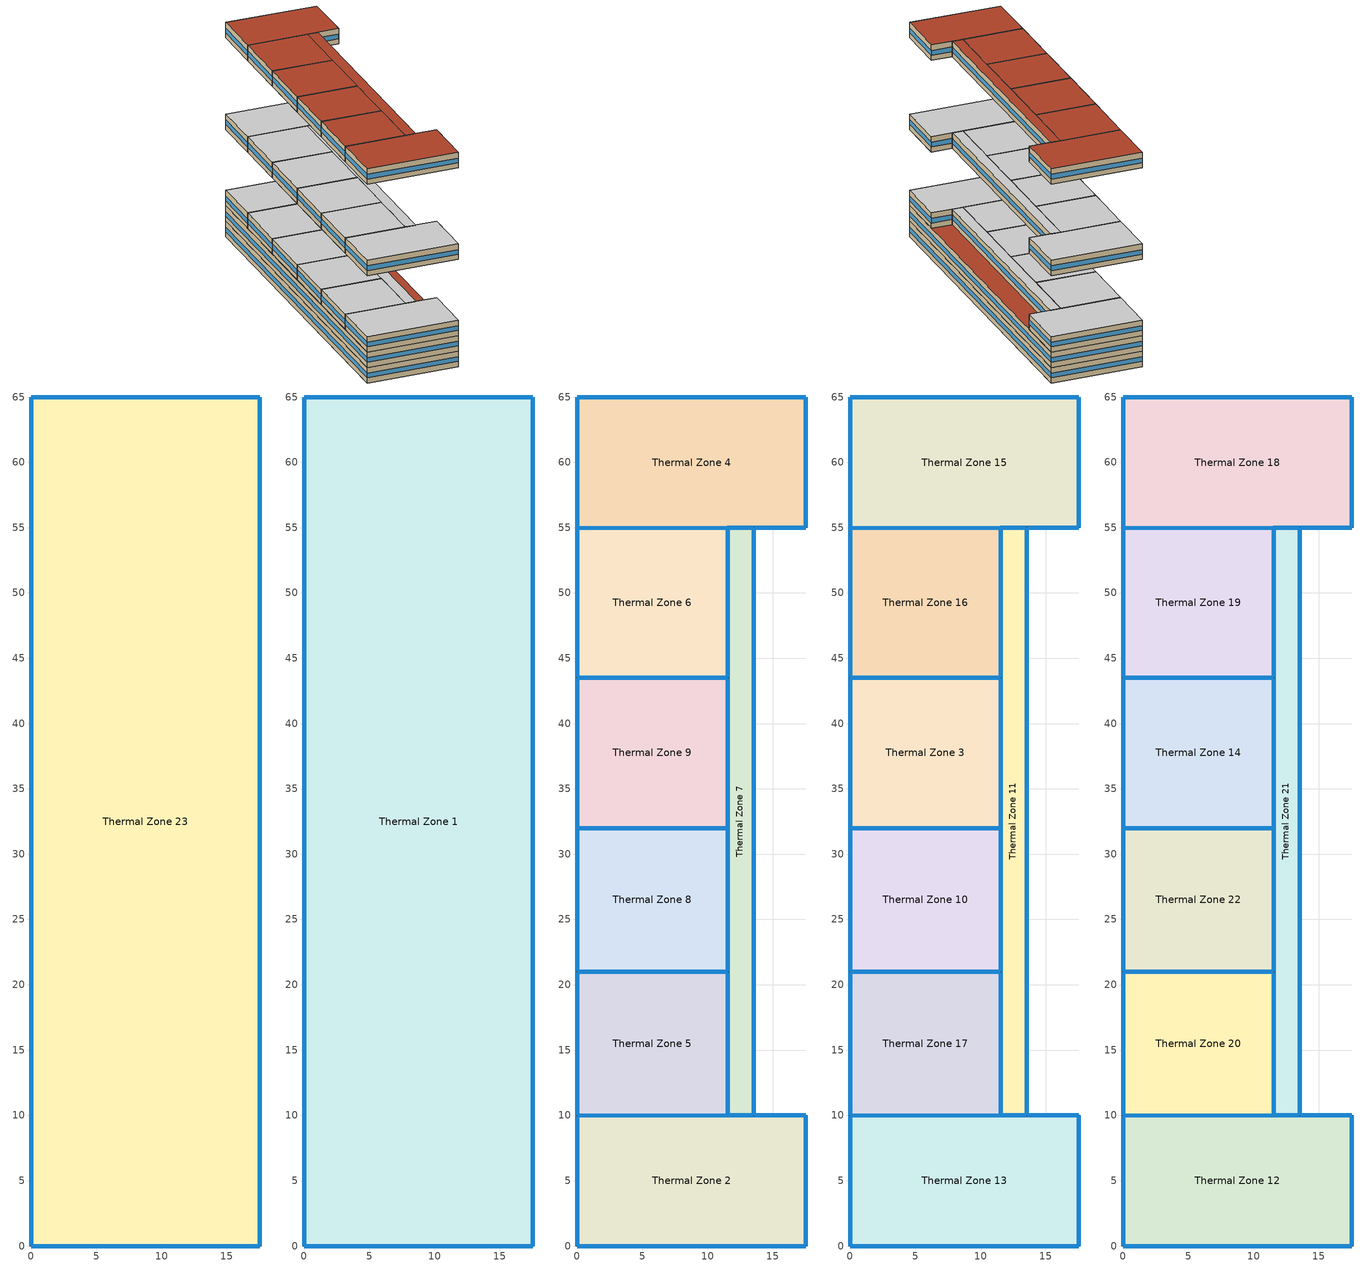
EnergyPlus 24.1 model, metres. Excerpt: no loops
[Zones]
Thermal Zone 23
 floor ground (Generic Ground Slab 6A pre1980): 17.53,65 17.53,0 0,0 0,65 z0
 wall outside (Generic Exterior Wall Uninsulated): 0,0 17.53,0 17.53,65 0,65 0,0 z0:3.05
 window (Customized Fenestration: u=3.36): 0.03,0 17.5,0 / 0,64.97 0,0.03 / 17.5,65 0.03,65 / 17.53,0.03 17.53,64.97 z1:1.92
 roof outside (Typical IEAD Roof pre1980): 17.53,0 17.53,65 0,65 0,0 z3.05
Thermal Zone 1
 floor ground (Generic Ground Slab 6A pre1980): 17.53,65 17.53,0 0,0 0,65 z3.05
 wall outside (Generic Exterior Wall Uninsulated): 0,0 17.53,0 17.53,65 0,65 0,0 z3.05:6.1
 window (Customized Fenestration: u=3.36): 0.03,0 17.5,0 / 17.5,65 0.03,65 z4.05:4.97; 0,64.97 0,0.03 / 17.53,0.03 17.53,64.97 z4.05:4.96
 roof outside (Typical IEAD Roof pre1980): 17.53,0 17.53,65 0,65 0,0 z6.1
Thermal Zone 2
 floor ground (Generic Ground Slab 6A pre1980): 17.53,10 17.53,0 0,0 0,9.97 11.53,10 z6.1
 wall outside (Generic Exterior Wall Uninsulated): 13.53,10 11.53,10 0,9.97 0,0 17.53,0 17.53,10 13.53,10 z6.1:9.14
 window (Customized Fenestration: u=3.36): 13.5,10 11.56,10 z7.1:8.03; 17.5,10 13.56,10 / 17.53,0.03 17.53,9.97 / 0,9.94 0,0.03 z7.1:8.02; 0.03,0 17.5,0 / 11.5,10 0.03,9.97 z7.1:8.01
 ceiling adiabatic (Generic Interior Floor): 17.53,0 17.53,10 11.53,10 0,9.97 0,0 z9.14
Thermal Zone 4
 floor ground (Generic Ground Slab 6A pre1980): 17.53,65 17.53,55 11.53,55 0,54.97 0,65 z6.1
 wall outside (Generic Exterior Wall Uninsulated): 0,65 0,54.97 11.53,55 13.53,55 17.53,55 17.53,65 0,65 z6.1:9.14
 window (Customized Fenestration: u=3.36): 0,64.97 0,55 / 17.53,55.03 17.53,64.97 / 13.56,55 17.5,55 z7.1:8.02; 17.5,65 0.03,65 / 0.03,54.97 11.5,55 z7.1:8.01; 11.56,55 13.5,55 z7.1:8.03
 ceiling adiabatic (Generic Interior Floor): 0,54.97 11.53,55 17.53,55 17.53,65 0,65 z9.14
Thermal Zone 5
 floor ground (Generic Ground Slab 6A pre1980): 11.53,21 11.53,10 0,9.97 0,21 z6.1
 wall outside (Generic Exterior Wall Uninsulated): 11.53,10 11.53,21 0,21 0,9.97 11.53,10 z6.1:9.14
 window (Customized Fenestration: u=3.36): 11.53,10.03 11.53,20.97 / 0.03,9.97 11.5,10 / 0,20.97 0,10 / 11.5,21 0.03,21 z7.1:8.01
 ceiling adiabatic (Generic Interior Floor): 0,9.97 11.53,10 11.53,21 0,21 z9.14
Thermal Zone 6
 floor ground (Generic Ground Slab 6A pre1980): 11.53,55 11.53,43.5 0,43.5 0,54.97 z6.1
 wall outside (Generic Exterior Wall Uninsulated): 0,54.97 0,43.5 11.53,43.5 11.53,55 0,54.97 z6.1:9.14
 window (Customized Fenestration: u=3.36): 0,54.94 0,43.53 / 11.5,55 0.03,54.97 / 11.53,43.53 11.53,54.97 / 0.03,43.5 11.5,43.5 z7.1:8.01
 ceiling adiabatic (Generic Interior Floor): 11.53,43.5 11.53,55 0,54.97 0,43.5 z9.14
Thermal Zone 7
 floor ground (Generic Ground Slab 6A pre1980): 13.53,55 13.53,10 11.53,10 11.53,55 z6.1
 wall outside (Generic Exterior Wall Uninsulated): 13.53,10 13.53,55 11.53,55 11.53,43.5 11.53,32 11.53,21 11.53,10 13.53,10 z6.1:9.14
 window (Customized Fenestration: u=3.36): 13.53,10.03 13.53,54.97 / 11.53,20.97 11.53,10.03 / 11.53,31.97 11.53,21.03 / 11.53,43.47 11.53,32.03 / 11.53,54.97 11.53,43.53 z7.1:8.01; 11.56,10 13.5,10 / 13.5,55 11.56,55 z7.1:8.03
 ceiling adiabatic (Generic Interior Floor): 13.53,10 13.53,55 11.53,55 11.53,10 z9.14
Thermal Zone 8
 floor ground (Generic Ground Slab 6A pre1980): 11.53,32 11.53,21 0,21 0,32 z6.1
 wall outside (Generic Exterior Wall Uninsulated): 11.53,21 11.53,32 0,32 0,21 11.53,21 z6.1:9.14
 window (Customized Fenestration: u=3.36): 11.53,21.03 11.53,31.97 / 0.03,21 11.5,21 / 0,31.97 0,21.03 / 11.5,32 0.03,32 z7.1:8.01
 ceiling adiabatic (Generic Interior Floor): 11.53,21 11.53,32 0,32 0,21 z9.14
Thermal Zone 9
 floor ground (Generic Ground Slab 6A pre1980): 11.53,43.5 11.53,32 0,32 0,43.5 z6.1
 wall outside (Generic Exterior Wall Uninsulated): 11.53,32 11.53,43.5 0,43.5 0,32 11.53,32 z6.1:9.14
 window (Customized Fenestration: u=3.36): 11.53,32.03 11.53,43.47 / 0.03,32 11.5,32 / 0,43.47 0,32.03 / 11.5,43.5 0.03,43.5 z7.1:8.01
 ceiling adiabatic (Generic Interior Floor): 11.53,32 11.53,43.5 0,43.5 0,32 z9.14
Thermal Zone 10
 floor adiabatic (Generic Interior Floor): 11.53,32 11.53,21 0,21 0,32 z21.1
 wall outside (Generic Exterior Wall Uninsulated): 11.53,21 11.53,32 0,32 0,21 11.53,21 z21.1:24.14
 window (Customized Fenestration: u=3.36): 11.53,21.03 11.53,31.97 / 0.03,21 11.5,21 / 0,31.97 0,21.03 / 11.5,32 0.03,32 z22.1:23.01
 ceiling adiabatic (Generic Interior Floor): 11.53,21 11.53,32 0,32 0,21 z24.14
Thermal Zone 11
 floor adiabatic (Generic Interior Floor): 13.53,55 13.53,10 11.53,10 11.53,55 z21.1
 wall outside (Generic Exterior Wall Uninsulated): 13.53,10 13.53,55 11.53,55 11.53,43.5 11.53,32 11.53,21 11.53,10 13.53,10 z21.1:24.14
 window (Customized Fenestration: u=3.36): 13.53,10.03 13.53,54.97 / 11.53,20.97 11.53,10.03 / 11.53,31.97 11.53,21.03 / 11.53,43.47 11.53,32.03 / 11.53,54.97 11.53,43.53 z22.1:23.01; 11.56,10 13.5,10 / 13.5,55 11.56,55 z22.1:23.03
 ceiling adiabatic (Generic Interior Floor): 13.53,10 13.53,55 11.53,55 11.53,10 z24.14
Thermal Zone 13
 floor adiabatic (Generic Interior Floor): 17.53,10 17.53,0 0,0 0,9.97 11.53,10 z21.1
 wall outside (Generic Exterior Wall Uninsulated): 13.53,10 11.53,10 0,9.97 0,0 17.53,0 17.53,10 13.53,10 z21.1:24.14
 window (Customized Fenestration: u=3.36): 13.5,10 11.56,10 z22.1:23.03; 17.5,10 13.56,10 / 17.53,0.03 17.53,9.97 / 0,9.94 0,0.03 z22.1:23.02; 0.03,0 17.5,0 / 11.5,10 0.03,9.97 z22.1:23.01
 ceiling adiabatic (Generic Interior Floor): 17.53,0 17.53,10 11.53,10 0,9.97 0,0 z24.14
Thermal Zone 15
 floor adiabatic (Generic Interior Floor): 17.53,65 17.53,55 11.53,55 0,54.97 0,65 z21.1
 wall outside (Generic Exterior Wall Uninsulated): 0,65 0,54.97 11.53,55 13.53,55 17.53,55 17.53,65 0,65 z21.1:24.14
 window (Customized Fenestration: u=3.36): 0,64.97 0,55 / 17.53,55.03 17.53,64.97 / 13.56,55 17.5,55 z22.1:23.02; 17.5,65 0.03,65 / 0.03,54.97 11.5,55 z22.1:23.01; 11.56,55 13.5,55 z22.1:23.03
 ceiling adiabatic (Generic Interior Floor): 0,54.97 11.53,55 17.53,55 17.53,65 0,65 z24.14
Thermal Zone 16
 floor adiabatic (Generic Interior Floor): 11.53,55 11.53,43.5 0,43.5 0,54.97 z21.1
 wall outside (Generic Exterior Wall Uninsulated): 0,54.97 0,43.5 11.53,43.5 11.53,55 0,54.97 z21.1:24.14
 window (Customized Fenestration: u=3.36): 0,54.94 0,43.53 / 11.5,55 0.03,54.97 / 11.53,43.53 11.53,54.97 / 0.03,43.5 11.5,43.5 z22.1:23.01
 ceiling adiabatic (Generic Interior Floor): 11.53,43.5 11.53,55 0,54.97 0,43.5 z24.14
Thermal Zone 17
 floor adiabatic (Generic Interior Floor): 11.53,21 11.53,10 0,9.97 0,21 z21.1
 wall outside (Generic Exterior Wall Uninsulated): 11.53,10 11.53,21 0,21 0,9.97 11.53,10 z21.1:24.14
 window (Customized Fenestration: u=3.36): 11.53,10.03 11.53,20.97 / 0.03,9.97 11.5,10 / 0,20.97 0,10 / 11.5,21 0.03,21 z22.1:23.01
 ceiling adiabatic (Generic Interior Floor): 0,9.97 11.53,10 11.53,21 0,21 z24.14
Thermal Zone 3
 floor adiabatic (Generic Interior Floor): 11.53,43.5 11.53,32 0,32 0,43.5 z21.1
 wall outside (Generic Exterior Wall Uninsulated): 11.53,32 11.53,43.5 0,43.5 0,32 11.53,32 z21.1:24.14
 window (Customized Fenestration: u=3.36): 11.53,32.03 11.53,43.47 / 0.03,32 11.5,32 / 0,43.47 0,32.03 / 11.5,43.5 0.03,43.5 z22.1:23.01
 ceiling adiabatic (Generic Interior Floor): 11.53,32 11.53,43.5 0,43.5 0,32 z24.14
Thermal Zone 12
 floor adiabatic (Generic Interior Floor): 17.53,10 17.53,0 0,0 0,9.97 11.53,10 z39.1
 wall outside (Generic Exterior Wall Uninsulated): 13.53,10 11.53,10 0,9.97 0,0 17.53,0 17.53,10 13.53,10 z39.1:42.14
 window (Customized Fenestration: u=3.36): 13.5,10 11.56,10 z40.1:41.03; 17.5,10 13.56,10 / 17.53,0.03 17.53,9.97 / 0,9.94 0,0.03 z40.1:41.02; 0.03,0 17.5,0 / 11.5,10 0.03,9.97 z40.1:41.01
 roof outside (Typical IEAD Roof pre1980): 17.53,0 17.53,10 11.53,10 0,9.97 0,0 z42.14
Thermal Zone 14
 floor adiabatic (Generic Interior Floor): 11.53,43.5 11.53,32 0,32 0,43.5 z39.1
 wall outside (Generic Exterior Wall Uninsulated): 11.53,32 11.53,43.5 0,43.5 0,32 11.53,32 z39.1:42.14
 window (Customized Fenestration: u=3.36): 11.53,32.03 11.53,43.47 / 0.03,32 11.5,32 / 0,43.47 0,32.03 / 11.5,43.5 0.03,43.5 z40.1:41.01
 roof outside (Typical IEAD Roof pre1980): 11.53,32 11.53,43.5 0,43.5 0,32 z42.14
Thermal Zone 18
 floor adiabatic (Generic Interior Floor): 17.53,65 17.53,55 11.53,55 0,54.97 0,65 z39.1
 wall outside (Generic Exterior Wall Uninsulated): 0,65 0,54.97 11.53,55 13.53,55 17.53,55 17.53,65 0,65 z39.1:42.14
 window (Customized Fenestration: u=3.36): 0,64.97 0,55 / 17.53,55.03 17.53,64.97 / 13.56,55 17.5,55 z40.1:41.02; 17.5,65 0.03,65 / 0.03,54.97 11.5,55 z40.1:41.01; 11.56,55 13.5,55 z40.1:41.03
 roof outside (Typical IEAD Roof pre1980): 0,54.97 11.53,55 17.53,55 17.53,65 0,65 z42.14
Thermal Zone 19
 floor adiabatic (Generic Interior Floor): 11.53,55 11.53,43.5 0,43.5 0,54.97 z39.1
 wall outside (Generic Exterior Wall Uninsulated): 0,54.97 0,43.5 11.53,43.5 11.53,55 0,54.97 z39.1:42.14
 window (Customized Fenestration: u=3.36): 0,54.94 0,43.53 / 11.5,55 0.03,54.97 / 11.53,43.53 11.53,54.97 / 0.03,43.5 11.5,43.5 z40.1:41.01
 roof outside (Typical IEAD Roof pre1980): 11.53,43.5 11.53,55 0,54.97 0,43.5 z42.14
Thermal Zone 20
 floor adiabatic (Generic Interior Floor): 11.53,21 11.53,10 0,9.97 0,21 z39.1
 wall outside (Generic Exterior Wall Uninsulated): 11.53,10 11.53,21 0,21 0,9.97 11.53,10 z39.1:42.14
 window (Customized Fenestration: u=3.36): 11.53,10.03 11.53,20.97 / 0.03,9.97 11.5,10 / 0,20.97 0,10 / 11.5,21 0.03,21 z40.1:41.01
 roof outside (Typical IEAD Roof pre1980): 0,9.97 11.53,10 11.53,21 0,21 z42.14
Thermal Zone 21
 floor adiabatic (Generic Interior Floor): 13.53,55 13.53,10 11.53,10 11.53,55 z39.1
 wall outside (Generic Exterior Wall Uninsulated): 13.53,10 13.53,55 11.53,55 11.53,43.5 11.53,32 11.53,21 11.53,10 13.53,10 z39.1:42.14
 window (Customized Fenestration: u=3.36): 13.53,10.03 13.53,54.97 / 11.53,20.97 11.53,10.03 / 11.53,31.97 11.53,21.03 / 11.53,43.47 11.53,32.03 / 11.53,54.97 11.53,43.53 z40.1:41.01; 11.56,10 13.5,10 / 13.5,55 11.56,55 z40.1:41.03
 roof outside (Typical IEAD Roof pre1980): 13.53,10 13.53,55 11.53,55 11.53,10 z42.14
Thermal Zone 22
 floor adiabatic (Generic Interior Floor): 11.53,32 11.53,21 0,21 0,32 z39.1
 wall outside (Generic Exterior Wall Uninsulated): 11.53,21 11.53,32 0,32 0,21 11.53,21 z39.1:42.14
 window (Customized Fenestration: u=3.36): 11.53,21.03 11.53,31.97 / 0.03,21 11.5,21 / 0,31.97 0,21.03 / 11.5,32 0.03,32 z40.1:41.01
 roof outside (Typical IEAD Roof pre1980): 11.53,21 11.53,32 0,32 0,21 z42.14
[Building]
Building 1
[Site:Location]
Montreal Int'l: Latitude {deg}=45.47; Longitude {deg}=-73.75; Time Zone {hr}=-5; Elevation {m}=36
[SizingPeriod:DesignDay] Day of Month=21; Dry-Bulb Temperature Range Modifier Type=DefaultMultipliers; Barometric Pressure {Pa}=100893; Rain Indicator=No; Snow Indicator=No; Daylight Saving Time Indicator=No; Begin Environment Reset Mode=FullResetAtBeginEnvironment
Name | Month | Day Type | Maximum Dry-Bulb Temperature {C} | Daily Dry-Bulb Temperature Range {deltaC} | Humidity Condition Type | Wetbulb or DewPoint at Maximum Dry-Bulb {C} | Wind Speed {m/s} | Wind Direction {deg} | Solar Model Indicator | ASHRAE Clear Sky Optical Depth for Beam Irradiance (taub) | ASHRAE Clear Sky Optical Depth for Diffuse Irradiance (taud) | Enthalpy at Maximum Dry-Bulb {J/kg} | Sky Clearness
Montreal Int'l Ann Clg .4% Condns DB=>MWB | 7 | SummerDesignDay | 30 | 9.3 | Wetbulb | 22.1 | 4.9 | 220 | ASHRAETau | 0.465 | 1.966
Montreal Int'l Ann Clg .4% Condns DP=>MDB | 7 | SummerDesignDay | 26 | 9.3 | Dewpoint | 21.6 | 4.9 | 220 | ASHRAETau | 0.465 | 1.966
Montreal Int'l Ann Clg .4% Condns Enth=>MDB | 7 | SummerDesignDay | 28.1 | 9.3 | Enthalpy |  | 4.9 | 220 | ASHRAETau | 0.465 | 1.966 | 69300
Montreal Int'l Ann Clg .4% Condns WB=>MDB | 7 | SummerDesignDay | 28.1 | 9.3 | Wetbulb | 23.2 | 4.9 | 220 | ASHRAETau | 0.465 | 1.966
Montreal Int'l Ann Htg 99.6% Condns DB | 1 | WinterDesignDay | -23.7 | 0 | Wetbulb | -23.7 | 3.9 | 260 | ASHRAEClearSky |  |  |  | 0
Montreal Int'l Ann Htg Wind 99.6% Condns WS=>MCDB | 1 | WinterDesignDay | -5.3 | 0 | Wetbulb | -5.3 | 12.9 | 260 | ASHRAEClearSky |  |  |  | 0
Montreal Int'l Ann Hum_n 99.6% Condns DP=>MCDB | 1 | WinterDesignDay | -23 | 0 | Dewpoint | -30.5 | 3.9 | 260 | ASHRAEClearSky |  |  |  | 0
[Material] Thermal Absorptance=0.9
Name | Roughness | Thickness {m} | Conductivity {W/m-K} | Density {kg/m3} | Specific Heat {J/kg-K} | Solar Absorptance | Visible Absorptance
Generic Acoustic Tile | MediumSmooth | 0.02 | 0.06 | 368 | 590 | 0.2 | 0.2
Generic Brick | MediumRough | 0.1 | 0.9 | 1920 | 790 | 0.65 | 0.65
Generic Ceiling Air Gap | Smooth | 0.1 | 0.556 | 1.28 | 1000 | 0.7 | 0.7
Generic Gypsum Board | MediumSmooth | 0.0127 | 0.16 | 800 | 1090 | 0.5 | 0.5
Generic HW Concrete | MediumRough | 0.2 | 1.95 | 2240 | 900 | 0.8 | 0.8
Generic LW Concrete | MediumRough | 0.1 | 0.53 | 1280 | 840 | 0.8 | 0.8
Generic Wall Air Gap | Smooth | 0.1 | 0.667 | 1.28 | 1000 | 0.7 | 0.7
Metal Roof Surface 2 | Smooth | 0.0008 | 45.28 | 7824 | 500 | 0.7 | 0.7
Roof Membrane 1 | VeryRough | 0.0095 | 0.16 | 1121.29 | 1460 | 0.7 | 0.7
[Material:NoMass] Roughness=Smooth; Thermal Absorptance=0.9; Solar Absorptance=0.7; Visible Absorptance=0.7
Name | Thermal Resistance {m2-K/W}
Typical Insulation R-1.2 Pre1980roof | 2.73841
Typical Insulation R1.5 ground Pre1980 | 1.5
[WindowMaterial:SimpleGlazingSystem]
Fenestration U=3.32 0.66 1: U-Factor {W/m2-K}=3.32; Solar Heat Gain Coefficient=0.66; Visible Transmittance=0.21
[Construction]
Customized Fenestration: u=3.36: Fenestration U=3.32 0.66 1
Generic Exterior Wall Uninsulated: Generic Brick, Generic LW Concrete, Generic Wall Air Gap, Generic Gypsum Board
Generic Ground Slab 6A pre1980: Typical Insulation R1.5 ground Pre1980, Generic HW Concrete
Generic Interior Floor: Generic Acoustic Tile, Generic Ceiling Air Gap, Generic LW Concrete
Typical IEAD Roof pre1980: Roof Membrane 1, Typical Insulation R-1.2 Pre1980roof, Metal Roof Surface 2
[Zone] Part of Total Floor Area=Yes
Name | Multiplier
Thermal Zone 1; Thermal Zone 12; Thermal Zone 14; Thermal Zone 18; Thermal Zone 19; Thermal Zone 2; Thermal Zone 20; Thermal Zone 21; Thermal Zone 22; Thermal Zone 23; Thermal Zone 4; Thermal Zone 5; Thermal Zone 6; Thermal Zone 7; Thermal Zone 8; Thermal Zone 9 | 1
Thermal Zone 10; Thermal Zone 11; Thermal Zone 13; Thermal Zone 15; Thermal Zone 16; Thermal Zone 17; Thermal Zone 3 | 10
[Space]
Name | Zone | Space Type
Space 201 | Thermal Zone 1 | Bureaux
Space 109 | Thermal Zone 10 | MURB large
Space 110 | Thermal Zone 11 | MURB lobby
Space 121 | Thermal Zone 12 | MURB large
Space 111 | Thermal Zone 13 | MURB large
Space 118 | Thermal Zone 14 | MURB large
Space 112 | Thermal Zone 15 | MURB large
Space 113 | Thermal Zone 16 | MURB large
Space 114 | Thermal Zone 17 | MURB large
Space 115 | Thermal Zone 18 | MURB large
Space 116 | Thermal Zone 19 | MURB large
Space 101 | Thermal Zone 2 | MURB large
Space 117 | Thermal Zone 20 | MURB large
Space 119 | Thermal Zone 21 | MURB lobby
Space 120 | Thermal Zone 22 | MURB large
Space 122 | Thermal Zone 23 | Bureaux
Space 108 | Thermal Zone 3 | MURB large
Space 107 | Thermal Zone 4 | MURB large
Space 102 | Thermal Zone 5 | MURB large
Space 106 | Thermal Zone 6 | MURB large
Space 103 | Thermal Zone 7 | MURB lobby
Space 104 | Thermal Zone 8 | MURB large
Space 105 | Thermal Zone 9 | MURB large
[SpaceList]
Bureaux: Space 201, Space 122
MURB large: Space 101, Space 108, Space 107, Space 102, Space 106, Space 104, Space 105, Space 109, Space 121, Space 111, Space 118, Space 112, Space 113, Space 114, Space 115, Space 116, Space 117, Space 120
MURB lobby: Space 103, Space 110, Space 119
[ZoneControl:Thermostat] Temperature Difference Between Cutout And Setpoint {deltaC}=0
Name | Zone or ZoneList | Control Type Schedule | Control 1
Thermal Zone 1 Thermostat | Thermal Zone 1 | Thermal Zone 1 Thermostat Schedule | Thermostat Setpoint Dual Setpoint 1
Thermal Zone 10 Thermostat | Thermal Zone 10 | Thermal Zone 10 Thermostat Schedule | Thermostat Setpoint Dual Setpoint 3
Thermal Zone 11 Thermostat | Thermal Zone 11 | Thermal Zone 11 Thermostat Schedule | Thermostat Setpoint Dual Setpoint 9
Thermal Zone 12 Thermostat | Thermal Zone 12 | Thermal Zone 12 Thermostat Schedule | Thermostat Setpoint Dual Setpoint 13
Thermal Zone 13 Thermostat | Thermal Zone 13 | Thermal Zone 13 Thermostat Schedule | Thermostat Setpoint Dual Setpoint 11
Thermal Zone 14 Thermostat | Thermal Zone 14 | Thermal Zone 14 Thermostat Schedule | Thermostat Setpoint Dual Setpoint 6
Thermal Zone 15 Thermostat | Thermal Zone 15 | Thermal Zone 15 Thermostat Schedule | Thermostat Setpoint Dual Setpoint 15
Thermal Zone 16 Thermostat | Thermal Zone 16 | Thermal Zone 16 Thermostat Schedule | Thermostat Setpoint Dual Setpoint 16
Thermal Zone 17 Thermostat | Thermal Zone 17 | Thermal Zone 17 Thermostat Schedule | Thermostat Setpoint Dual Setpoint 17
Thermal Zone 18 Thermostat | Thermal Zone 18 | Thermal Zone 18 Thermostat Schedule | Thermostat Setpoint Dual Setpoint 4
Thermal Zone 19 Thermostat | Thermal Zone 19 | Thermal Zone 19 Thermostat Schedule | Thermostat Setpoint Dual Setpoint 5
Thermal Zone 2 Thermostat | Thermal Zone 2 | Thermal Zone 2 Thermostat Schedule | Thermostat Setpoint Dual Setpoint 10
Thermal Zone 20 Thermostat | Thermal Zone 20 | Thermal Zone 20 Thermostat Schedule | Thermostat Setpoint Dual Setpoint 23
Thermal Zone 21 Thermostat | Thermal Zone 21 | Thermal Zone 21 Thermostat Schedule | Thermostat Setpoint Dual Setpoint 21
Thermal Zone 22 Thermostat | Thermal Zone 22 | Thermal Zone 22 Thermostat Schedule | Thermostat Setpoint Dual Setpoint 22
Thermal Zone 23 Thermostat | Thermal Zone 23 | Thermal Zone 23 Thermostat Schedule | Thermostat Setpoint Dual Setpoint 2
Thermal Zone 3 Thermostat | Thermal Zone 3 | Thermal Zone 3 Thermostat Schedule | Thermostat Setpoint Dual Setpoint 12
Thermal Zone 4 Thermostat | Thermal Zone 4 | Thermal Zone 4 Thermostat Schedule | Thermostat Setpoint Dual Setpoint 8
Thermal Zone 5 Thermostat | Thermal Zone 5 | Thermal Zone 5 Thermostat Schedule | Thermostat Setpoint Dual Setpoint 14
Thermal Zone 6 Thermostat | Thermal Zone 6 | Thermal Zone 6 Thermostat Schedule | Thermostat Setpoint Dual Setpoint 20
Thermal Zone 7 Thermostat | Thermal Zone 7 | Thermal Zone 7 Thermostat Schedule | Thermostat Setpoint Dual Setpoint 7
Thermal Zone 8 Thermostat | Thermal Zone 8 | Thermal Zone 8 Thermostat Schedule | Thermostat Setpoint Dual Setpoint 19
Thermal Zone 9 Thermostat | Thermal Zone 9 | Thermal Zone 9 Thermostat Schedule | Thermostat Setpoint Dual Setpoint 18
[ThermostatSetpoint:DualSetpoint]
Name | Heating Setpoint Temperature Schedule | Cooling Setpoint Temperature Schedule
Thermostat Setpoint Dual Setpoint 1 | LargeOffice Building_Setpoint_HtgSetp Schedule | LargeOffice Building_Setpoint_ClgSetp Schedule
Thermostat Setpoint Dual Setpoint 3; Thermostat Setpoint Dual Setpoint 9; Thermostat Setpoint Dual Setpoint 13; Thermostat Setpoint Dual Setpoint 11; Thermostat Setpoint Dual Setpoint 6; Thermostat Setpoint Dual Setpoint 15; Thermostat Setpoint Dual Setpoint 16; Thermostat Setpoint Dual Setpoint 17; Thermostat Setpoint Dual Setpoint 4; Thermostat Setpoint Dual Setpoint 5; Thermostat Setpoint Dual Setpoint 10; Thermostat Setpoint Dual Setpoint 23; Thermostat Setpoint Dual Setpoint 21; Thermostat Setpoint Dual Setpoint 22; Thermostat Setpoint Dual Setpoint 12; Thermostat Setpoint Dual Setpoint 8; Thermostat Setpoint Dual Setpoint 14; Thermostat Setpoint Dual Setpoint 20; Thermostat Setpoint Dual Setpoint 7; Thermostat Setpoint Dual Setpoint 19; Thermostat Setpoint Dual Setpoint 18 | NECB-G-Thermostat Setpoint-Heating | NECB-G-Thermostat Setpoint-Cooling 1
Thermostat Setpoint Dual Setpoint 2 | LargeOffice Building_Setpoint_HtgSetp Schedule 1 | LargeOffice Building_Setpoint_ClgSetp Schedule 1
[ZoneHVAC:Baseboard:Convective:Electric] Availability Schedule=Always On Discrete hvac_library; Heating Design Capacity {W}=Autosize; Efficiency=1
Elec Baseboard; Elec Baseboard 6; Elec Baseboard 7; Elec Baseboard 11; Elec Baseboard 9; Elec Baseboard 3; Elec Baseboard 13; Elec Baseboard 14; Elec Baseboard 15; Elec Baseboard 1; Elec Baseboard 2; Elec Baseboard 8; Elec Baseboard 22; Elec Baseboard 20; Elec Baseboard 21; Elec Baseboard 19; Elec Baseboard 10; Elec Baseboard 5; Elec Baseboard 12; Elec Baseboard 18; Elec Baseboard 4; Elec Baseboard 17; Elec Baseboard 16
[ZoneHVAC:PackagedTerminalHeatPump] Availability Schedule=Always On Discrete hvac_library; Cooling Supply Air Flow Rate {m3/s}=Autosize; Heating Supply Air Flow Rate {m3/s}=2.22045e-16; No Load Supply Air Flow Rate {m3/s}=Autosize; No Load Supply Air Flow Rate Control Set To Low Speed=Yes; Cooling Outdoor Air Flow Rate {m3/s}=Autosize; Heating Outdoor Air Flow Rate {m3/s}=Autosize; No Load Outdoor Air Flow Rate {m3/s}=Autosize; Heating Convergence Tolerance=0.001; Cooling Convergence Tolerance=0.001; Maximum Supply Air Temperature from Supplemental Heater {C}=Autosize; Maximum Outdoor Dry-Bulb Temperature for Supplemental Heater Operation {C}=21; Fan Placement=DrawThrough; Supply Air Fan Operating Mode Schedule=Always On Discrete hvac_library
Name | Supply Air Fan | Heating Coil | Cooling Coil | Supplemental Heating Coil
PTHP | PTHP CV Fan | PTHP 1 Spd DX Htg Coil | PTHP 1 Spd DX Clg Coil | PTHP Elec Htg Backup Coil
PTHP 6 | PTHP CV Fan 6 | PTHP 1 Spd DX Htg Coil 6 | PTHP 1 Spd DX Clg Coil 6 | PTHP Elec Htg Backup Coil 6
PTHP 7 | PTHP CV Fan 7 | PTHP 1 Spd DX Htg Coil 7 | PTHP 1 Spd DX Clg Coil 7 | PTHP Elec Htg Backup Coil 7
PTHP 11 | PTHP CV Fan 11 | PTHP 1 Spd DX Htg Coil 11 | PTHP 1 Spd DX Clg Coil 11 | PTHP Elec Htg Backup Coil 11
PTHP 9 | PTHP CV Fan 9 | PTHP 1 Spd DX Htg Coil 9 | PTHP 1 Spd DX Clg Coil 9 | PTHP Elec Htg Backup Coil 9
PTHP 3 | PTHP CV Fan 3 | PTHP 1 Spd DX Htg Coil 3 | PTHP 1 Spd DX Clg Coil 3 | PTHP Elec Htg Backup Coil 3
PTHP 13 | PTHP CV Fan 13 | PTHP 1 Spd DX Htg Coil 13 | PTHP 1 Spd DX Clg Coil 13 | PTHP Elec Htg Backup Coil 13
PTHP 14 | PTHP CV Fan 14 | PTHP 1 Spd DX Htg Coil 14 | PTHP 1 Spd DX Clg Coil 14 | PTHP Elec Htg Backup Coil 14
PTHP 15 | PTHP CV Fan 15 | PTHP 1 Spd DX Htg Coil 15 | PTHP 1 Spd DX Clg Coil 15 | PTHP Elec Htg Backup Coil 15
PTHP 1 | PTHP CV Fan 1 | PTHP 1 Spd DX Htg Coil 1 | PTHP 1 Spd DX Clg Coil 1 | PTHP Elec Htg Backup Coil 1
PTHP 2 | PTHP CV Fan 2 | PTHP 1 Spd DX Htg Coil 2 | PTHP 1 Spd DX Clg Coil 2 | PTHP Elec Htg Backup Coil 2
PTHP 8 | PTHP CV Fan 8 | PTHP 1 Spd DX Htg Coil 8 | PTHP 1 Spd DX Clg Coil 8 | PTHP Elec Htg Backup Coil 8
PTHP 22 | PTHP CV Fan 22 | PTHP 1 Spd DX Htg Coil 22 | PTHP 1 Spd DX Clg Coil 22 | PTHP Elec Htg Backup Coil 22
PTHP 20 | PTHP CV Fan 20 | PTHP 1 Spd DX Htg Coil 20 | PTHP 1 Spd DX Clg Coil 20 | PTHP Elec Htg Backup Coil 20
PTHP 21 | PTHP CV Fan 21 | PTHP 1 Spd DX Htg Coil 21 | PTHP 1 Spd DX Clg Coil 21 | PTHP Elec Htg Backup Coil 21
PTHP 19 | PTHP CV Fan 19 | PTHP 1 Spd DX Htg Coil 19 | PTHP 1 Spd DX Clg Coil 19 | PTHP Elec Htg Backup Coil 19
PTHP 10 | PTHP CV Fan 10 | PTHP 1 Spd DX Htg Coil 10 | PTHP 1 Spd DX Clg Coil 10 | PTHP Elec Htg Backup Coil 10
PTHP 5 | PTHP CV Fan 5 | PTHP 1 Spd DX Htg Coil 5 | PTHP 1 Spd DX Clg Coil 5 | PTHP Elec Htg Backup Coil 5
PTHP 12 | PTHP CV Fan 12 | PTHP 1 Spd DX Htg Coil 12 | PTHP 1 Spd DX Clg Coil 12 | PTHP Elec Htg Backup Coil 12
PTHP 18 | PTHP CV Fan 18 | PTHP 1 Spd DX Htg Coil 18 | PTHP 1 Spd DX Clg Coil 18 | PTHP Elec Htg Backup Coil 18
PTHP 4 | PTHP CV Fan 4 | PTHP 1 Spd DX Htg Coil 4 | PTHP 1 Spd DX Clg Coil 4 | PTHP Elec Htg Backup Coil 4
PTHP 17 | PTHP CV Fan 17 | PTHP 1 Spd DX Htg Coil 17 | PTHP 1 Spd DX Clg Coil 17 | PTHP Elec Htg Backup Coil 17
PTHP 16 | PTHP CV Fan 16 | PTHP 1 Spd DX Htg Coil 16 | PTHP 1 Spd DX Clg Coil 16 | PTHP Elec Htg Backup Coil 16
[Fan:ConstantVolume] Availability Schedule=Always On Discrete hvac_library; Fan Total Efficiency=0.7; Pressure Rise {Pa}=250; Maximum Flow Rate {m3/s}=AutoSize; Motor Efficiency=0.9; Motor In Airstream Fraction=1
PTHP CV Fan; PTHP CV Fan 6; PTHP CV Fan 7; PTHP CV Fan 11; PTHP CV Fan 9; PTHP CV Fan 3; PTHP CV Fan 13; PTHP CV Fan 14; PTHP CV Fan 15; PTHP CV Fan 1; PTHP CV Fan 2; PTHP CV Fan 8; PTHP CV Fan 22; PTHP CV Fan 20; PTHP CV Fan 21; PTHP CV Fan 19; PTHP CV Fan 10; PTHP CV Fan 5; PTHP CV Fan 12; PTHP CV Fan 18; PTHP CV Fan 4; PTHP CV Fan 17; PTHP CV Fan 16
[Coil:Heating:DX:SingleSpeed] Availability Schedule=Always On Discrete hvac_library; Gross Rated Heating Capacity {W}=2.22045e-16; Gross Rated Heating COP {W/W}=5; Rated Air Flow Rate {m3/s}=Autosize; Rated Supply Fan Power Per Volume Flow Rate 2017 {W/(m3/s)}=773.3; Rated Supply Fan Power Per Volume Flow Rate 2023 {W/(m3/s)}=934.4; Heating Capacity Function of Temperature Curve=OS:Curve:Biquadratic 11; Heating Capacity Function of Flow Fraction Curve=OS:Curve:Quadratic 14; Energy Input Ratio Function of Temperature Curve=OS:Curve:Biquadratic 12; Energy Input Ratio Function of Flow Fraction Curve=OS:Curve:Quadratic 15; Part Load Fraction Correlation Curve=OS:Curve:Quadratic 16; Minimum Outdoor Dry-Bulb Temperature for Compressor Operation {C}=-8; Maximum Outdoor Dry-Bulb Temperature for Defrost Operation {C}=5; Crankcase Heater Capacity {W}=0; Maximum Outdoor Dry-Bulb Temperature for Crankcase Heater Operation {C}=10; Defrost Strategy=Resistive; Defrost Control=Timed; Defrost Time Period Fraction=0.166667; Resistive Defrost Heater Capacity {W}=2000
PTHP 1 Spd DX Htg Coil; PTHP 1 Spd DX Htg Coil 6; PTHP 1 Spd DX Htg Coil 7; PTHP 1 Spd DX Htg Coil 11; PTHP 1 Spd DX Htg Coil 9; PTHP 1 Spd DX Htg Coil 3; PTHP 1 Spd DX Htg Coil 13; PTHP 1 Spd DX Htg Coil 14; PTHP 1 Spd DX Htg Coil 15; PTHP 1 Spd DX Htg Coil 1; PTHP 1 Spd DX Htg Coil 2; PTHP 1 Spd DX Htg Coil 8; PTHP 1 Spd DX Htg Coil 22; PTHP 1 Spd DX Htg Coil 20; PTHP 1 Spd DX Htg Coil 21; PTHP 1 Spd DX Htg Coil 19; PTHP 1 Spd DX Htg Coil 10; PTHP 1 Spd DX Htg Coil 5; PTHP 1 Spd DX Htg Coil 12; PTHP 1 Spd DX Htg Coil 18; PTHP 1 Spd DX Htg Coil 4; PTHP 1 Spd DX Htg Coil 17; PTHP 1 Spd DX Htg Coil 16
[Coil:Cooling:DX:SingleSpeed] Availability Schedule=Always On Discrete hvac_library; Gross Rated Total Cooling Capacity {W}=Autosize; Gross Rated Sensible Heat Ratio=Autosize; Gross Rated Cooling COP {W/W}=3; Rated Air Flow Rate {m3/s}=Autosize; Rated Evaporator Fan Power Per Volume Flow Rate 2017 {W/(m3/s)}=773.3; Rated Evaporator Fan Power Per Volume Flow Rate 2023 {W/(m3/s)}=934.4; Total Cooling Capacity Function of Temperature Curve=OS:Curve:Biquadratic 9; Total Cooling Capacity Function of Flow Fraction Curve=OS:Curve:Quadratic 11; Energy Input Ratio Function of Temperature Curve=OS:Curve:Biquadratic 10; Energy Input Ratio Function of Flow Fraction Curve=OS:Curve:Quadratic 12; Part Load Fraction Correlation Curve=OS:Curve:Quadratic 13; Minimum Outdoor Dry-Bulb Temperature for Compressor Operation {C}=-25; Nominal Time for Condensate Removal to Begin {s}=0; Ratio of Initial Moisture Evaporation Rate and Steady State Latent Capacity=0; Maximum Cycling Rate {cycles/hr}=0; Latent Capacity Time Constant {s}=0; Condenser Type=AirCooled; Evaporative Condenser Effectiveness=0; Evaporative Condenser Air Flow Rate {m3/s}=Autosize; Evaporative Condenser Pump Rated Power Consumption {W}=Autosize; Crankcase Heater Capacity {W}=0; Maximum Outdoor Dry-Bulb Temperature for Crankcase Heater Operation {C}=0; Basin Heater Capacity {W/K}=0; Basin Heater Setpoint Temperature {C}=10
PTHP 1 Spd DX Clg Coil; PTHP 1 Spd DX Clg Coil 6; PTHP 1 Spd DX Clg Coil 7; PTHP 1 Spd DX Clg Coil 11; PTHP 1 Spd DX Clg Coil 9; PTHP 1 Spd DX Clg Coil 3; PTHP 1 Spd DX Clg Coil 13; PTHP 1 Spd DX Clg Coil 14; PTHP 1 Spd DX Clg Coil 15; PTHP 1 Spd DX Clg Coil 1; PTHP 1 Spd DX Clg Coil 2; PTHP 1 Spd DX Clg Coil 8; PTHP 1 Spd DX Clg Coil 22; PTHP 1 Spd DX Clg Coil 20; PTHP 1 Spd DX Clg Coil 21; PTHP 1 Spd DX Clg Coil 19; PTHP 1 Spd DX Clg Coil 10; PTHP 1 Spd DX Clg Coil 5; PTHP 1 Spd DX Clg Coil 12; PTHP 1 Spd DX Clg Coil 18; PTHP 1 Spd DX Clg Coil 4; PTHP 1 Spd DX Clg Coil 17; PTHP 1 Spd DX Clg Coil 16
[Coil:Heating:Electric] Availability Schedule=Always On Discrete hvac_library; Efficiency=1; Nominal Capacity {W}=Autosize
PTHP Elec Htg Backup Coil; PTHP Elec Htg Backup Coil 6; PTHP Elec Htg Backup Coil 7; PTHP Elec Htg Backup Coil 11; PTHP Elec Htg Backup Coil 9; PTHP Elec Htg Backup Coil 3; PTHP Elec Htg Backup Coil 13; PTHP Elec Htg Backup Coil 14; PTHP Elec Htg Backup Coil 15; PTHP Elec Htg Backup Coil 1; PTHP Elec Htg Backup Coil 2; PTHP Elec Htg Backup Coil 8; PTHP Elec Htg Backup Coil 22; PTHP Elec Htg Backup Coil 20; PTHP Elec Htg Backup Coil 21; PTHP Elec Htg Backup Coil 19; PTHP Elec Htg Backup Coil 10; PTHP Elec Htg Backup Coil 5; PTHP Elec Htg Backup Coil 12; PTHP Elec Htg Backup Coil 18; PTHP Elec Htg Backup Coil 4; PTHP Elec Htg Backup Coil 17; PTHP Elec Htg Backup Coil 16
[Zone equipment]
Thermal Zone 1: Elec Baseboard, PTHP
Thermal Zone 10: Elec Baseboard 6, PTHP 6
Thermal Zone 11: Elec Baseboard 7, PTHP 7
Thermal Zone 12: Elec Baseboard 11, PTHP 11
Thermal Zone 13: Elec Baseboard 9, PTHP 9
Thermal Zone 14: Elec Baseboard 3, PTHP 3
Thermal Zone 15: Elec Baseboard 13, PTHP 13
Thermal Zone 16: Elec Baseboard 14, PTHP 14
Thermal Zone 17: Elec Baseboard 15, PTHP 15
Thermal Zone 18: Elec Baseboard 1, PTHP 1
Thermal Zone 19: Elec Baseboard 2, PTHP 2
Thermal Zone 2: Elec Baseboard 8, PTHP 8
Thermal Zone 20: Elec Baseboard 22, PTHP 22
Thermal Zone 21: Elec Baseboard 20, PTHP 20
Thermal Zone 22: Elec Baseboard 21, PTHP 21
Thermal Zone 23: Elec Baseboard 19, PTHP 19
Thermal Zone 3: Elec Baseboard 10, PTHP 10
Thermal Zone 4: Elec Baseboard 5, PTHP 5
Thermal Zone 5: Elec Baseboard 12, PTHP 12
Thermal Zone 6: Elec Baseboard 18, PTHP 18
Thermal Zone 7: Elec Baseboard 4, PTHP 4
Thermal Zone 8: Elec Baseboard 17, PTHP 17
Thermal Zone 9: Elec Baseboard 16, PTHP 16
[Sizing:Zone] Zone Cooling Design Supply Air Temperature Input Method=SupplyAirTemperature; Zone Cooling Design Supply Air Temperature {C}=14; Zone Cooling Design Supply Air Temperature Difference {deltaC}=11.11; Zone Heating Design Supply Air Temperature Input Method=SupplyAirTemperature; Zone Heating Design Supply Air Temperature {C}=40; Zone Heating Design Supply Air Temperature Difference {deltaC}=11.11; Zone Cooling Design Supply Air Humidity Ratio {kgWater/kgDryAir}=0.0085; Zone Heating Design Supply Air Humidity Ratio {kgWater/kgDryAir}=0.008; Cooling Design Air Flow Method=DesignDay; Cooling Design Air Flow Rate {m3/s}=0; Cooling Minimum Air Flow per Zone Floor Area {m3/s-m2}=0.000762; Cooling Minimum Air Flow {m3/s}=0; Cooling Minimum Air Flow Fraction=0; Heating Design Air Flow Method=DesignDay; Heating Design Air Flow Rate {m3/s}=0; Heating Maximum Air Flow per Zone Floor Area {m3/s-m2}=0.002032; Heating Maximum Air Flow {m3/s}=0.141576; Heating Maximum Air Flow Fraction=0.3; Account for Dedicated Outdoor Air System=No; Zone Load Sizing Method=Sensible Load Only No Latent Load; Zone Latent Cooling Design Supply Air Humidity Ratio Input Method=HumidityRatioDifference; Zone Cooling Design Supply Air Humidity Ratio Difference {kgWater/kgDryAir}=0.005; Zone Latent Heating Design Supply Air Humidity Ratio Input Method=HumidityRatioDifference; Zone Humidification Design Supply Air Humidity Ratio Difference {kgWater/kgDryAir}=0.005
Name | Design Specification Outdoor Air Object
Thermal Zone 1 | Thermal Zone 1 DSOA Space List
Thermal Zone 10 | Thermal Zone 10 DSOA Space List
Thermal Zone 11 | Thermal Zone 11 Zero air DSOA
Thermal Zone 12 | Thermal Zone 12 DSOA Space List
Thermal Zone 13 | Thermal Zone 13 DSOA Space List
Thermal Zone 14 | Thermal Zone 14 DSOA Space List
Thermal Zone 15 | Thermal Zone 15 DSOA Space List
Thermal Zone 16 | Thermal Zone 16 DSOA Space List
Thermal Zone 17 | Thermal Zone 17 DSOA Space List
Thermal Zone 18 | Thermal Zone 18 DSOA Space List
Thermal Zone 19 | Thermal Zone 19 DSOA Space List
Thermal Zone 2 | Thermal Zone 2 DSOA Space List
Thermal Zone 20 | Thermal Zone 20 DSOA Space List
Thermal Zone 21 | Thermal Zone 21 Zero air DSOA
Thermal Zone 22 | Thermal Zone 22 DSOA Space List
Thermal Zone 23 | Thermal Zone 23 DSOA Space List
Thermal Zone 3 | Thermal Zone 3 DSOA Space List
Thermal Zone 4 | Thermal Zone 4 DSOA Space List
Thermal Zone 5 | Thermal Zone 5 DSOA Space List
Thermal Zone 6 | Thermal Zone 6 DSOA Space List
Thermal Zone 7 | Thermal Zone 7 Zero air DSOA
Thermal Zone 8 | Thermal Zone 8 DSOA Space List
Thermal Zone 9 | Thermal Zone 9 DSOA Space List
[DesignSpecification:OutdoorAir] Outdoor Air Method=Sum; Outdoor Air Flow per Zone Floor Area {m3/s-m2}=0; Outdoor Air Flow Air Changes per Hour {1/hr}=0
Name | Outdoor Air Flow per Person {m3/s-person} | Outdoor Air Flow per Zone {m3/s}
189.1-2009 - Office - ClosedOffice - CZ4-8 Ventilation | 0.00943895 | 0
MidriseApartment Apartment Ventilation | 0 | 0.05
Thermal Zone 11 Zero air DSOA; Thermal Zone 21 Zero air DSOA; Thermal Zone 7 Zero air DSOA | 0 | 0
[DesignSpecification:OutdoorAir:SpaceList]
Name | Space Name 1 | Space Design Specification Outdoor Air Object Name 1
Thermal Zone 1 DSOA Space List | Space 201 | 189.1-2009 - Office - ClosedOffice - CZ4-8 Ventilation
Thermal Zone 10 DSOA Space List | Space 109 | MidriseApartment Apartment Ventilation
Thermal Zone 12 DSOA Space List | Space 121 | MidriseApartment Apartment Ventilation
Thermal Zone 13 DSOA Space List | Space 111 | MidriseApartment Apartment Ventilation
Thermal Zone 14 DSOA Space List | Space 118 | MidriseApartment Apartment Ventilation
Thermal Zone 15 DSOA Space List | Space 112 | MidriseApartment Apartment Ventilation
Thermal Zone 16 DSOA Space List | Space 113 | MidriseApartment Apartment Ventilation
Thermal Zone 17 DSOA Space List | Space 114 | MidriseApartment Apartment Ventilation
Thermal Zone 18 DSOA Space List | Space 115 | MidriseApartment Apartment Ventilation
Thermal Zone 19 DSOA Space List | Space 116 | MidriseApartment Apartment Ventilation
Thermal Zone 2 DSOA Space List | Space 101 | MidriseApartment Apartment Ventilation
Thermal Zone 20 DSOA Space List | Space 117 | MidriseApartment Apartment Ventilation
Thermal Zone 22 DSOA Space List | Space 120 | MidriseApartment Apartment Ventilation
Thermal Zone 23 DSOA Space List | Space 122 | 189.1-2009 - Office - ClosedOffice - CZ4-8 Ventilation
Thermal Zone 3 DSOA Space List | Space 108 | MidriseApartment Apartment Ventilation
Thermal Zone 4 DSOA Space List | Space 107 | MidriseApartment Apartment Ventilation
Thermal Zone 5 DSOA Space List | Space 102 | MidriseApartment Apartment Ventilation
Thermal Zone 6 DSOA Space List | Space 106 | MidriseApartment Apartment Ventilation
Thermal Zone 8 DSOA Space List | Space 104 | MidriseApartment Apartment Ventilation
Thermal Zone 9 DSOA Space List | Space 105 | MidriseApartment Apartment Ventilation
[People]
People 1: Zone or ZoneList or Space or SpaceList=MURB large; Number of People Schedule=MidriseApartment Apartment Occ 2; Number of People Calculation Method=People/Area; People per Floor Area {person/m2}=0.0283091; Fraction Radiant=0.3; Activity Level Schedule=MidriseApartment Activity 2
[ElectricEquipment]
Electric Equipment 1: Zone or ZoneList or Space or SpaceList=MURB large; Schedule=MURB Appliances and lighting; Design Level Calculation Method=Watts/Area; Watts per Floor Area {W/m2}=8.15; Fraction Latent=0; Fraction Radiant=0.5; Fraction Lost=0
[Schedule:Compact]
Thermal Zone 1 Thermostat Schedule; Thermal Zone 10 Thermostat Schedule; Thermal Zone 11 Thermostat Schedule; Thermal Zone 12 Thermostat Schedule; Thermal Zone 13 Thermostat Schedule; Thermal Zone 14 Thermostat Schedule; Thermal Zone 15 Thermostat Schedule; Thermal Zone 16 Thermostat Schedule; Thermal Zone 17 Thermostat Schedule; Thermal Zone 18 Thermostat Schedule; Thermal Zone 19 Thermostat Schedule; Thermal Zone 2 Thermostat Schedule; Thermal Zone 20 Thermostat Schedule; Thermal Zone 21 Thermostat Schedule; Thermal Zone 22 Thermostat Schedule; Thermal Zone 23 Thermostat Schedule; Thermal Zone 3 Thermostat Schedule; Thermal Zone 4 Thermostat Schedule; Thermal Zone 5 Thermostat Schedule; Thermal Zone 6 Thermostat Schedule; Thermal Zone 7 Thermostat Schedule; Thermal Zone 8 Thermostat Schedule; Thermal Zone 9 Thermostat Schedule: Through: 12/31, For: AllDays, Until: 24:00, 4
[Schedule:Day:Interval]
LargeOffice Building_Setpoint_HtgSetp Schedule_Sunday; LargeOffice Building_Setpoint_HtgSetp Schedule_SmrDsn 1; LargeOffice Building_Setpoint_HtgSetp Schedule_Hol 1; LargeOffice Building_Setpoint_HtgSetp Schedule_Sunday 1; LargeOffice Building_Setpoint_HtgSetp Schedule_SmrDsn 2; LargeOffice Building_Setpoint_HtgSetp Schedule_Hol 2: No, 24:00, 15.6632
Schedule Day 57; Schedule Day 59: No, 04:00, 15.6632, 05:00, 17.8053, 06:00, 19.9473, 22:00, 20.9209, 24:00, 15.6632
Schedule Day 58; Schedule Day 60: No, 04:00, 15.6632, 05:00, 17.8053, 06:00, 19.9473, 17:00, 20.9209, 24:00, 15.6632
LargeOffice Building_Setpoint_HtgSetp Schedule_WntrDsn 1; LargeOffice Building_Setpoint_HtgSetp Schedule_WntrDsn 2: No, 05:00, 15.6632, 06:00, 17.6105, 07:00, 19.5578, 22:00, 20.9209, 24:00, 15.6632
LargeOffice Building_Setpoint_ClgSetp Schedule_Sunday; LargeOffice Building_Setpoint_ClgSetp Schedule_WntrDsn 1; LargeOffice Building_Setpoint_ClgSetp Schedule_Hol 1; LargeOffice Building_Setpoint_ClgSetp Schedule_Sunday 1; LargeOffice Building_Setpoint_ClgSetp Schedule_WntrDsn 2; LargeOffice Building_Setpoint_ClgSetp Schedule_Hol 2: No, 24:00, 24.0791
LargeOffice Building_Setpoint_ClgSetp Schedule_SmrDsn 1; LargeOffice Building_Setpoint_ClgSetp Schedule_SmrDsn 2: No, 05:00, 26.7079, 06:00, 25.7343, 07:00, 25.0527, 22:00, 24.0791, 24:00, 26.7079
MidriseApartment Apartment Occ Default 1; MidriseApartment Apartment Occ Summer Design Day 2; MidriseApartment Apartment Occ Winter Design Day 2: No, 07:00, 1, 08:00, 0.85, 09:00, 0.39, 16:00, 0.25, 17:00, 0.3, 18:00, 0.52, 21:00, 0.87, 24:00, 1
MidriseApartment Activity Default 1; MidriseApartment Activity Summer Design Day 2; MidriseApartment Activity Winter Design Day 2: No, 24:00, 120
MURB Weekend schedule: No, 01:00, 0.617, 02:00, 0.543, 03:00, 0.504, 04:00, 0.475, 05:00, 0.463, 06:00, 0.465, 07:00, 0.483, 08:00, 0.547, 09:00, 0.62, 10:00, 0.684, 11:00, 0.736, 12:00, 0.778, 13:00, 0.824, 14:00, 0.817, 15:00, 0.784, 16:00, 0.776, 17:00, 0.793, 18:00, 0.86, 19:00, 0.909, 20:00, 0.886, 21:00, 0.849, 22:00, 0.821, 23:00, 0.774, 24:00, 0.701
MURB Weekday; MURB Friday schedule: No, 01:00, 0.62, 02:00, 0.555, 03:00, 0.513, 04:00, 0.494, 05:00, 0.48, 06:00, 0.478, 07:00, 0.512, 08:00, 0.58, 09:00, 0.625, 10:00, 0.669, 11:00, 0.704, 12:00, 0.742, 13:00, 0.798, 14:00, 0.788, 15:00, 0.757, 16:00, 0.748, 17:00, 0.783, 18:00, 0.894, 19:00, 1, 20:00, 0.985, 21:00, 0.947, 22:00, 0.908, 23:00, 0.832, 24:00, 0.718
Medium Office Lighting All Other Days Schedule: No, 24:00, 0.05
Medium Office Lighting Summer Design Day Schedule 1: No, 06:00, 1, 24:00, 0
Medium Office Lighting Winter Design Day Schedule 1: No, 24:00, 0
NECB-G-Thermostat Setpoint-Heating Default 2: No, 01:00, 18, 07:00, 18, 09:00, 21, 17:00, 21, 22:00, 21, 24:00, 18
NECB-G-Thermostat Setpoint-Heating Default: No, 01:00, 19, 07:00, 19, 09:00, 21, 17:00, 20, 22:00, 21, 24:00, 19
NECB-G-Thermostat Setpoint-Cooling Sun|Hol Day; NECB-G-Thermostat Setpoint-Cooling Default|Wkdy Day 1; NECB-G-Thermostat Setpoint-Cooling Sat Day; NECB-G-Thermostat Setpoint-Cooling Default 1: No, 24:00, 24
[Schedule:Week:Daily]
LargeOffice Building_Setpoint_HtgSetp Schedule Week Rule - Jan1-Dec31: LargeOffice Building_Setpoint_HtgSetp Schedule_Sunday, Schedule Day 57, Schedule Day 57, Schedule Day 57, Schedule Day 57, Schedule Day 57, Schedule Day 58, LargeOffice Building_Setpoint_HtgSetp Schedule_Hol 1, LargeOffice Building_Setpoint_HtgSetp Schedule_SmrDsn 1, LargeOffice Building_Setpoint_HtgSetp Schedule_WntrDsn 1, LargeOffice Building_Setpoint_HtgSetp Schedule_Sunday, LargeOffice Building_Setpoint_HtgSetp Schedule_Sunday
LargeOffice Building_Setpoint_ClgSetp Schedule Week Rule - Jan1-Dec31: LargeOffice Building_Setpoint_ClgSetp Schedule_Sunday, LargeOffice Building_Setpoint_ClgSetp Schedule_Sunday, LargeOffice Building_Setpoint_ClgSetp Schedule_Sunday, LargeOffice Building_Setpoint_ClgSetp Schedule_Sunday, LargeOffice Building_Setpoint_ClgSetp Schedule_Sunday, LargeOffice Building_Setpoint_ClgSetp Schedule_Sunday, LargeOffice Building_Setpoint_ClgSetp Schedule_Sunday, LargeOffice Building_Setpoint_ClgSetp Schedule_Hol 1, LargeOffice Building_Setpoint_ClgSetp Schedule_SmrDsn 1, LargeOffice Building_Setpoint_ClgSetp Schedule_WntrDsn 1, LargeOffice Building_Setpoint_ClgSetp Schedule_Sunday, LargeOffice Building_Setpoint_ClgSetp Schedule_Sunday
MidriseApartment Apartment Occ 2 Week Rule - Jan1-Dec31: MidriseApartment Apartment Occ Default 1, MidriseApartment Apartment Occ Default 1, MidriseApartment Apartment Occ Default 1, MidriseApartment Apartment Occ Default 1, MidriseApartment Apartment Occ Default 1, MidriseApartment Apartment Occ Default 1, MidriseApartment Apartment Occ Default 1, MidriseApartment Apartment Occ Default 1, MidriseApartment Apartment Occ Summer Design Day 2, MidriseApartment Apartment Occ Winter Design Day 2, MidriseApartment Apartment Occ Default 1, MidriseApartment Apartment Occ Default 1
MidriseApartment Activity 2 Week Rule - Jan1-Dec31: MidriseApartment Activity Default 1, MidriseApartment Activity Default 1, MidriseApartment Activity Default 1, MidriseApartment Activity Default 1, MidriseApartment Activity Default 1, MidriseApartment Activity Default 1, MidriseApartment Activity Default 1, MidriseApartment Activity Default 1, MidriseApartment Activity Summer Design Day 2, MidriseApartment Activity Winter Design Day 2, MidriseApartment Activity Default 1, MidriseApartment Activity Default 1
MURB Appliances and lighting Week Rule - Jan1-Dec31: MURB Weekend schedule, MURB Weekday, MURB Weekday, MURB Weekday, MURB Weekday, MURB Friday schedule, MURB Weekend schedule, Medium Office Lighting All Other Days Schedule, Medium Office Lighting Summer Design Day Schedule 1, Medium Office Lighting Winter Design Day Schedule 1, Medium Office Lighting All Other Days Schedule, Medium Office Lighting All Other Days Schedule
NECB-G-Thermostat Setpoint-Heating Week Rule - Jan1-Dec31: NECB-G-Thermostat Setpoint-Heating Default 2, NECB-G-Thermostat Setpoint-Heating Default, NECB-G-Thermostat Setpoint-Heating Default, NECB-G-Thermostat Setpoint-Heating Default, NECB-G-Thermostat Setpoint-Heating Default, NECB-G-Thermostat Setpoint-Heating Default, NECB-G-Thermostat Setpoint-Heating Default 2, NECB-G-Thermostat Setpoint-Heating Default, NECB-G-Thermostat Setpoint-Heating Default, NECB-G-Thermostat Setpoint-Heating Default, NECB-G-Thermostat Setpoint-Heating Default, NECB-G-Thermostat Setpoint-Heating Default
NECB-G-Thermostat Setpoint-Cooling 1 Week Rule - Jan1-Dec31: NECB-G-Thermostat Setpoint-Cooling Sun|Hol Day, NECB-G-Thermostat Setpoint-Cooling Default|Wkdy Day 1, NECB-G-Thermostat Setpoint-Cooling Default|Wkdy Day 1, NECB-G-Thermostat Setpoint-Cooling Default|Wkdy Day 1, NECB-G-Thermostat Setpoint-Cooling Default|Wkdy Day 1, NECB-G-Thermostat Setpoint-Cooling Default|Wkdy Day 1, NECB-G-Thermostat Setpoint-Cooling Sat Day, NECB-G-Thermostat Setpoint-Cooling Default 1, NECB-G-Thermostat Setpoint-Cooling Default 1, NECB-G-Thermostat Setpoint-Cooling Default 1, NECB-G-Thermostat Setpoint-Cooling Default 1, NECB-G-Thermostat Setpoint-Cooling Default 1
LargeOffice Building_Setpoint_HtgSetp Schedule 1 Week Rule - Jan1-Dec31: LargeOffice Building_Setpoint_HtgSetp Schedule_Sunday 1, Schedule Day 59, Schedule Day 59, Schedule Day 59, Schedule Day 59, Schedule Day 59, Schedule Day 60, LargeOffice Building_Setpoint_HtgSetp Schedule_Hol 2, LargeOffice Building_Setpoint_HtgSetp Schedule_SmrDsn 2, LargeOffice Building_Setpoint_HtgSetp Schedule_WntrDsn 2, LargeOffice Building_Setpoint_HtgSetp Schedule_Sunday 1, LargeOffice Building_Setpoint_HtgSetp Schedule_Sunday 1
LargeOffice Building_Setpoint_ClgSetp Schedule 1 Week Rule - Jan1-Dec31: LargeOffice Building_Setpoint_ClgSetp Schedule_Sunday 1, LargeOffice Building_Setpoint_ClgSetp Schedule_Sunday 1, LargeOffice Building_Setpoint_ClgSetp Schedule_Sunday 1, LargeOffice Building_Setpoint_ClgSetp Schedule_Sunday 1, LargeOffice Building_Setpoint_ClgSetp Schedule_Sunday 1, LargeOffice Building_Setpoint_ClgSetp Schedule_Sunday 1, LargeOffice Building_Setpoint_ClgSetp Schedule_Sunday 1, LargeOffice Building_Setpoint_ClgSetp Schedule_Hol 2, LargeOffice Building_Setpoint_ClgSetp Schedule_SmrDsn 2, LargeOffice Building_Setpoint_ClgSetp Schedule_WntrDsn 2, LargeOffice Building_Setpoint_ClgSetp Schedule_Sunday 1, LargeOffice Building_Setpoint_ClgSetp Schedule_Sunday 1
[Schedule:Year]
LargeOffice Building_Setpoint_HtgSetp Schedule: LargeOffice Building_Setpoint_HtgSetp Schedule Week Rule - Jan1-Dec31, 1, 1, 12, 31
LargeOffice Building_Setpoint_ClgSetp Schedule: LargeOffice Building_Setpoint_ClgSetp Schedule Week Rule - Jan1-Dec31, 1, 1, 12, 31
MidriseApartment Apartment Occ 2: MidriseApartment Apartment Occ 2 Week Rule - Jan1-Dec31, 1, 1, 12, 31
MidriseApartment Activity 2: MidriseApartment Activity 2 Week Rule - Jan1-Dec31, 1, 1, 12, 31
MURB Appliances and lighting: MURB Appliances and lighting Week Rule - Jan1-Dec31, 1, 1, 12, 31
NECB-G-Thermostat Setpoint-Heating: NECB-G-Thermostat Setpoint-Heating Week Rule - Jan1-Dec31, 1, 1, 12, 31
NECB-G-Thermostat Setpoint-Cooling 1: NECB-G-Thermostat Setpoint-Cooling 1 Week Rule - Jan1-Dec31, 1, 1, 12, 31
LargeOffice Building_Setpoint_HtgSetp Schedule 1: LargeOffice Building_Setpoint_HtgSetp Schedule 1 Week Rule - Jan1-Dec31, 1, 1, 12, 31
LargeOffice Building_Setpoint_ClgSetp Schedule 1: LargeOffice Building_Setpoint_ClgSetp Schedule 1 Week Rule - Jan1-Dec31, 1, 1, 12, 31
[Schedule:Constant]
Always On Discrete hvac_library: Hourly Value=1
[Curve:Biquadratic]
Name | Coefficient1 Constant | Coefficient2 x | Coefficient3 x**2 | Coefficient4 y | Coefficient5 y**2 | Coefficient6 x*y | Minimum Value of x {BasedOnField A2} | Maximum Value of x {BasedOnField A2} | Minimum Value of y {BasedOnField A3} | Maximum Value of y {BasedOnField A3}
OS:Curve:Biquadratic 11 | 0.758746 | 0 | 0 | 0.027626 | 0.000148716 | 0 | 0 | 1 | 0 | 1
OS:Curve:Biquadratic 12 | 1.19248 | -0.0300438 | 0.00103745 | 0 | 0 | 0 | -20 | 20 | 0 | 1
OS:Curve:Biquadratic 9 | 0.42415 | 0.04426 | -0.00042 | 0.00333 | -8e-05 | -0.00021 | 17 | 22 | 13 | 46
OS:Curve:Biquadratic 10 | 1.23649 | -0.02431 | 0.00057 | -0.01434 | 0.00063 | -0.00038 | 17 | 22 | 13 | 46
[Curve:Quadratic]
Name | Coefficient1 Constant | Coefficient2 x | Coefficient3 x**2 | Minimum Value of x {BasedOnField A2} | Maximum Value of x {BasedOnField A2}
OS:Curve:Quadratic 14 | 0.84 | 0.16 | 0 | 0.5 | 1.5
OS:Curve:Quadratic 15 | 1.3824 | -0.4336 | 0.0512 | 0 | 1
OS:Curve:Quadratic 16 | 0.85 | 0.15 | 0 | 0 | 1
OS:Curve:Quadratic 11 | 0.77136 | 0.34053 | -0.11088 | 0.75918 | 1.13877
OS:Curve:Quadratic 12 | 1.2055 | -0.32953 | 0.12308 | 0.75918 | 1.13877
OS:Curve:Quadratic 13 | 0.771 | 0.229 | 0 | 0 | 1
